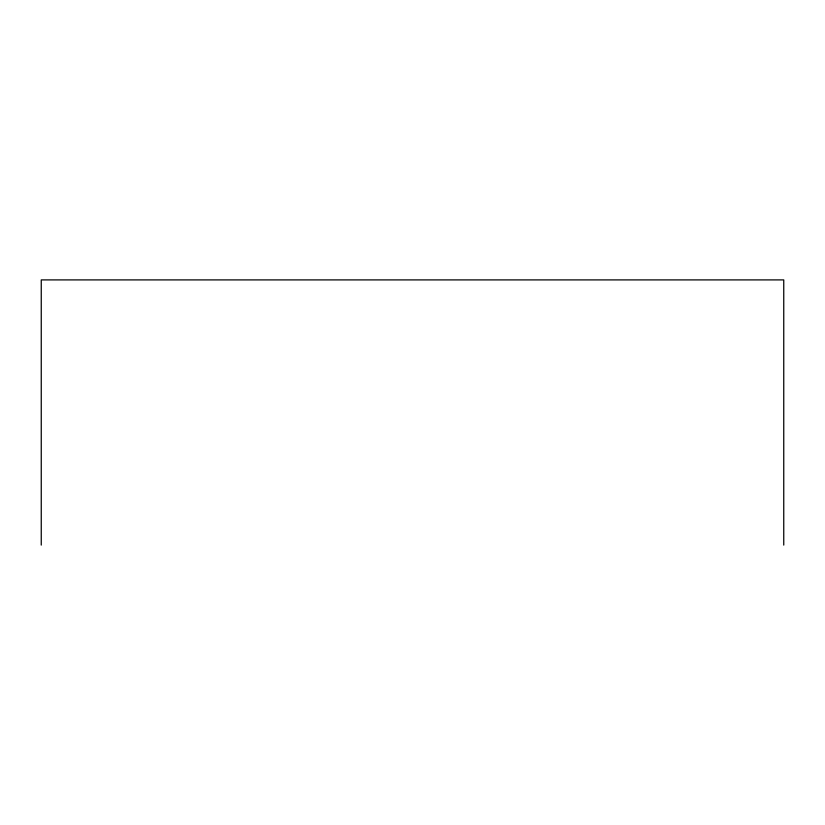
<?xml version="1.0" encoding="UTF-8"?>
<svg xmlns="http://www.w3.org/2000/svg" width="825" height="825" viewBox="0 0 825 825"><rect width="100%" height="100%" fill="white"/><g stroke="black" fill="none" stroke-linecap="round" stroke-linejoin="round"><path stroke-width="1.24" d="M783.75 545.098L783.75 279.902L41.25 279.902L41.25 545.098"/></g></svg>
